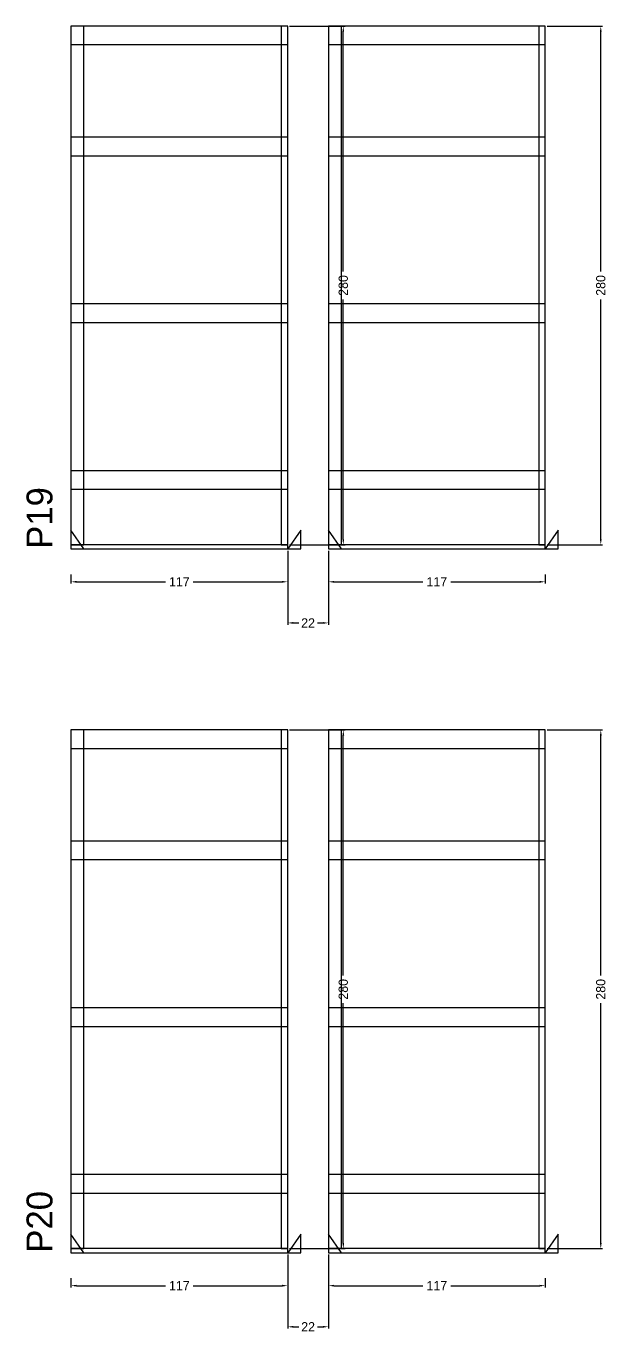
# Model space of a CAD drawing. Header units: centimetres. Extents: x -13000 to 4299, y -7226 to 295.
# Drawn here: x 3976 to 4289, y -6883 to -6178 of the extents above; entities that cross this region are included whole.
import ezdxf

# ---------------------------------------------------------------- set-up
doc = ezdxf.new("R2010")
doc.units = ezdxf.units.CM
for name, color, linetype in [('COTA', 241, 'Continuous'), ('NOMENCLATURA', 7, 'Continuous'), ('SARR_2.2x10', 60, 'Continuous'), ('SARR_2.2x7', 40, 'Continuous'), ('SARR_3.5x7', 81, 'Continuous')]:
    doc.layers.add(name, color=color, linetype=linetype)
doc.dimstyles.new('PAINEL-NOVA', dxfattribs={"dimtxt": 5, "dimasz": 3, "dimexe": 1, "dimexo": 1, "dimgap": 1, "dimtad": 1, "dimcen": 2.5, "dimazin": 3, "dimtfac": 1, "dimtmove": 0, "dimatfit": 3})

# ---------------------------------------------------------------- blocks, each defined once
blk = doc.blocks.new('_CLOSEDFILLED')
at = {"color": 0, "linetype": 'BYBLOCK'}
blk.add_solid([(-1, 0.16), (0, 0), (-1, -0.16)], dxfattribs=at)
blk = doc.blocks.new('*D599')
for p, q in [((4000, -6473.8), (4000, -6478.8)), ((4117, -6473.8), (4117, -6478.8)), ((4003, -6477.8), (4051, -6477.8)), ((4066, -6477.8), (4114, -6477.8))]:
    blk.add_line(p, q)
at = {"layer": 'Defpoints'}
for p in [(4000, -6472.8), (4117, -6472.8), (4000, -6477.8)]:
    blk.add_point(p, dxfattribs=at)
at = {"layer": 'SARR_2.2x10', "xscale": 3, "yscale": 3, "rotation": 180}
blk.add_blockref('_CLOSEDFILLED', (4000, -6477.8), dxfattribs=at)
at = {"layer": 'SARR_2.2x10', "xscale": 3, "yscale": 3}
blk.add_blockref('_CLOSEDFILLED', (4117, -6477.8), dxfattribs=at)
at = {"layer": 'SARR_2.2x10', "insert": (4058.5, -6477.8), "char_height": 5, "attachment_point": 5}
blk.add_mtext('117', dxfattribs=at)
blk = doc.blocks.new('*D600')
for p, q in [((4118, -6177.8), (4148, -6177.8)), ((4147, -6310.3), (4147, -6180.8)), ((4147, -6454.8), (4147, -6325.3)), ((4118, -6457.8), (4148, -6457.8))]:
    blk.add_line(p, q)
at = {"layer": 'Defpoints'}
for p in [(4117, -6177.8), (4117, -6457.8), (4147, -6457.8)]:
    blk.add_point(p, dxfattribs=at)
at = {"layer": 'SARR_2.2x10', "xscale": 3, "yscale": 3}
for p, rotation in [((4147, -6177.8), 90), ((4147, -6457.8), 270)]:
    blk.add_blockref('_CLOSEDFILLED', p, dxfattribs=dict(at, rotation=rotation))
at = {"layer": 'SARR_2.2x10', "insert": (4147, -6317.8), "char_height": 5, "attachment_point": 5, "rotation": 90}
blk.add_mtext('280', dxfattribs=at)
blk = doc.blocks.new('GRA-E')
at = {"layer": 'SARR_2.2x7'}
blk.add_lwpolyline([(0, 0), (7, 0), (0, 10)], close=True, dxfattribs=at)
blk = doc.blocks.new('GRA-D')
at = {"layer": 'SARR_2.2x7'}
blk.add_lwpolyline([(0, 0), (7, 0), (7, 10)], close=True, dxfattribs=at)
blk = doc.blocks.new('*D601')
for p, q in [((4139, -6473.8), (4139, -6478.8)), ((4256, -6473.8), (4256, -6478.8)), ((4142, -6477.8), (4190, -6477.8)), ((4205, -6477.8), (4253, -6477.8))]:
    blk.add_line(p, q)
at = {"layer": 'Defpoints'}
for p in [(4139, -6472.8), (4256, -6472.8), (4139, -6477.8)]:
    blk.add_point(p, dxfattribs=at)
at = {"layer": 'SARR_2.2x10', "xscale": 3, "yscale": 3, "rotation": 180}
blk.add_blockref('_CLOSEDFILLED', (4139, -6477.8), dxfattribs=at)
at = {"layer": 'SARR_2.2x10', "xscale": 3, "yscale": 3}
blk.add_blockref('_CLOSEDFILLED', (4256, -6477.8), dxfattribs=at)
at = {"layer": 'SARR_2.2x10', "insert": (4197.5, -6477.8), "char_height": 5, "attachment_point": 5}
blk.add_mtext('117', dxfattribs=at)
blk = doc.blocks.new('*D602')
for p, q in [((4257, -6177.8), (4287, -6177.8)), ((4286, -6310.3), (4286, -6180.8)), ((4286, -6454.8), (4286, -6325.3)), ((4257, -6457.8), (4287, -6457.8))]:
    blk.add_line(p, q)
at = {"layer": 'Defpoints'}
for p in [(4256, -6177.8), (4256, -6457.8), (4286, -6457.8)]:
    blk.add_point(p, dxfattribs=at)
at = {"layer": 'SARR_2.2x10', "xscale": 3, "yscale": 3}
for p, rotation in [((4286, -6177.8), 90), ((4286, -6457.8), 270)]:
    blk.add_blockref('_CLOSEDFILLED', p, dxfattribs=dict(at, rotation=rotation))
at = {"layer": 'SARR_2.2x10', "insert": (4286, -6317.8), "char_height": 5, "attachment_point": 5, "rotation": 90}
blk.add_mtext('280', dxfattribs=at)
blk = doc.blocks.new('*D603')
for p, q in [((4257, -6177.8), (4287, -6177.8)), ((4286, -6310.3), (4286, -6180.8)), ((4286, -6454.8), (4286, -6325.3)), ((4257, -6457.8), (4287, -6457.8))]:
    blk.add_line(p, q)
at = {"layer": 'Defpoints'}
for p in [(4256, -6177.8), (4256, -6457.8), (4286, -6457.8)]:
    blk.add_point(p, dxfattribs=at)
at = {"layer": 'SARR_2.2x10', "xscale": 3, "yscale": 3}
for p, rotation in [((4286, -6177.8), 90), ((4286, -6457.8), 270)]:
    blk.add_blockref('_CLOSEDFILLED', p, dxfattribs=dict(at, rotation=rotation))
at = {"layer": 'SARR_2.2x10', "insert": (4286, -6317.8), "char_height": 5, "attachment_point": 5, "rotation": 90}
blk.add_mtext('280', dxfattribs=at)
blk = doc.blocks.new('*D604')
for p, q in [((4257, -6177.8), (4287, -6177.8)), ((4286, -6310.3), (4286, -6180.8)), ((4286, -6454.8), (4286, -6325.3)), ((4257, -6457.8), (4287, -6457.8))]:
    blk.add_line(p, q)
at = {"layer": 'Defpoints'}
for p in [(4256, -6177.8), (4256, -6457.8), (4286, -6457.8)]:
    blk.add_point(p, dxfattribs=at)
at = {"layer": 'SARR_2.2x10', "xscale": 3, "yscale": 3}
for p, rotation in [((4286, -6177.8), 90), ((4286, -6457.8), 270)]:
    blk.add_blockref('_CLOSEDFILLED', p, dxfattribs=dict(at, rotation=rotation))
at = {"layer": 'SARR_2.2x10', "insert": (4286, -6317.8), "char_height": 5, "attachment_point": 5, "rotation": 90}
blk.add_mtext('280', dxfattribs=at)
blk = doc.blocks.new('*D605')
for p, q in [((4257, -6177.8), (4287, -6177.8)), ((4286, -6310.3), (4286, -6180.8)), ((4286, -6454.8), (4286, -6325.3)), ((4257, -6457.8), (4287, -6457.8))]:
    blk.add_line(p, q)
at = {"layer": 'Defpoints'}
for p in [(4256, -6177.8), (4256, -6457.8), (4286, -6457.8)]:
    blk.add_point(p, dxfattribs=at)
at = {"layer": 'SARR_2.2x10', "xscale": 3, "yscale": 3}
for p, rotation in [((4286, -6177.8), 90), ((4286, -6457.8), 270)]:
    blk.add_blockref('_CLOSEDFILLED', p, dxfattribs=dict(at, rotation=rotation))
at = {"layer": 'SARR_2.2x10', "insert": (4286, -6317.8), "char_height": 5, "attachment_point": 5, "rotation": 90}
blk.add_mtext('280', dxfattribs=at)
blk = doc.blocks.new('*D606')
for p, q in [((4257, -6177.8), (4287, -6177.8)), ((4286, -6310.3), (4286, -6180.8)), ((4286, -6454.8), (4286, -6325.3)), ((4257, -6457.8), (4287, -6457.8))]:
    blk.add_line(p, q)
at = {"layer": 'Defpoints'}
for p in [(4256, -6177.8), (4256, -6457.8), (4286, -6457.8)]:
    blk.add_point(p, dxfattribs=at)
at = {"layer": 'SARR_2.2x10', "xscale": 3, "yscale": 3}
for p, rotation in [((4286, -6177.8), 90), ((4286, -6457.8), 270)]:
    blk.add_blockref('_CLOSEDFILLED', p, dxfattribs=dict(at, rotation=rotation))
at = {"layer": 'SARR_2.2x10', "insert": (4286, -6317.8), "char_height": 5, "attachment_point": 5, "rotation": 90}
blk.add_mtext('280', dxfattribs=at)
blk = doc.blocks.new('*D607')
for p, q in [((4257, -6177.8), (4287, -6177.8)), ((4286, -6310.3), (4286, -6180.8)), ((4286, -6454.8), (4286, -6325.3)), ((4257, -6457.8), (4287, -6457.8))]:
    blk.add_line(p, q)
at = {"layer": 'Defpoints'}
for p in [(4256, -6177.8), (4256, -6457.8), (4286, -6457.8)]:
    blk.add_point(p, dxfattribs=at)
at = {"layer": 'SARR_2.2x10', "xscale": 3, "yscale": 3}
for p, rotation in [((4286, -6177.8), 90), ((4286, -6457.8), 270)]:
    blk.add_blockref('_CLOSEDFILLED', p, dxfattribs=dict(at, rotation=rotation))
at = {"layer": 'SARR_2.2x10', "insert": (4286, -6317.8), "char_height": 5, "attachment_point": 5, "rotation": 90}
blk.add_mtext('280', dxfattribs=at)
blk = doc.blocks.new('*D608')
for p, q in [((4257, -6177.8), (4287, -6177.8)), ((4286, -6310.3), (4286, -6180.8)), ((4286, -6454.8), (4286, -6325.3)), ((4257, -6457.8), (4287, -6457.8))]:
    blk.add_line(p, q)
at = {"layer": 'Defpoints'}
for p in [(4256, -6177.8), (4256, -6457.8), (4286, -6457.8)]:
    blk.add_point(p, dxfattribs=at)
at = {"layer": 'SARR_2.2x10', "xscale": 3, "yscale": 3}
for p, rotation in [((4286, -6177.8), 90), ((4286, -6457.8), 270)]:
    blk.add_blockref('_CLOSEDFILLED', p, dxfattribs=dict(at, rotation=rotation))
at = {"layer": 'SARR_2.2x10', "insert": (4286, -6317.8), "char_height": 5, "attachment_point": 5, "rotation": 90}
blk.add_mtext('280', dxfattribs=at)
blk = doc.blocks.new('*D609')
for p, q in [((4257, -6177.8), (4287, -6177.8)), ((4286, -6310.3), (4286, -6180.8)), ((4286, -6454.8), (4286, -6325.3)), ((4257, -6457.8), (4287, -6457.8))]:
    blk.add_line(p, q)
at = {"layer": 'Defpoints'}
for p in [(4256, -6177.8), (4256, -6457.8), (4286, -6457.8)]:
    blk.add_point(p, dxfattribs=at)
at = {"layer": 'SARR_2.2x10', "xscale": 3, "yscale": 3}
for p, rotation in [((4286, -6177.8), 90), ((4286, -6457.8), 270)]:
    blk.add_blockref('_CLOSEDFILLED', p, dxfattribs=dict(at, rotation=rotation))
at = {"layer": 'SARR_2.2x10', "insert": (4286, -6317.8), "char_height": 5, "attachment_point": 5, "rotation": 90}
blk.add_mtext('280', dxfattribs=at)
blk = doc.blocks.new('*D610')
for p, q in [((4257, -6177.8), (4287, -6177.8)), ((4286, -6310.3), (4286, -6180.8)), ((4286, -6454.8), (4286, -6325.3)), ((4257, -6457.8), (4287, -6457.8))]:
    blk.add_line(p, q)
at = {"layer": 'Defpoints'}
for p in [(4256, -6177.8), (4256, -6457.8), (4286, -6457.8)]:
    blk.add_point(p, dxfattribs=at)
at = {"layer": 'SARR_2.2x10', "xscale": 3, "yscale": 3}
for p, rotation in [((4286, -6177.8), 90), ((4286, -6457.8), 270)]:
    blk.add_blockref('_CLOSEDFILLED', p, dxfattribs=dict(at, rotation=rotation))
at = {"layer": 'SARR_2.2x10', "insert": (4286, -6317.8), "char_height": 5, "attachment_point": 5, "rotation": 90}
blk.add_mtext('280', dxfattribs=at)
blk = doc.blocks.new('*D611')
for p, q in [((4257, -6177.8), (4287, -6177.8)), ((4286, -6310.3), (4286, -6180.8)), ((4286, -6454.8), (4286, -6325.3)), ((4257, -6457.8), (4287, -6457.8))]:
    blk.add_line(p, q)
at = {"layer": 'Defpoints'}
for p in [(4256, -6177.8), (4256, -6457.8), (4286, -6457.8)]:
    blk.add_point(p, dxfattribs=at)
at = {"layer": 'SARR_2.2x10', "xscale": 3, "yscale": 3}
for p, rotation in [((4286, -6177.8), 90), ((4286, -6457.8), 270)]:
    blk.add_blockref('_CLOSEDFILLED', p, dxfattribs=dict(at, rotation=rotation))
at = {"layer": 'SARR_2.2x10', "insert": (4286, -6317.8), "char_height": 5, "attachment_point": 5, "rotation": 90}
blk.add_mtext('280', dxfattribs=at)
blk = doc.blocks.new('*D612')
for p, q in [((4117, -6461), (4117, -6501)), ((4139, -6461), (4139, -6501)), ((4120, -6500), (4123, -6500)), ((4133, -6500), (4136, -6500))]:
    blk.add_line(p, q)
at = {"layer": 'Defpoints'}
for p in [(4117, -6460), (4139, -6460), (4117, -6500)]:
    blk.add_point(p, dxfattribs=at)
at = {"layer": 'COTA', "xscale": 3, "yscale": 3, "rotation": 180}
blk.add_blockref('_CLOSEDFILLED', (4117, -6500), dxfattribs=at)
at = {"layer": 'COTA', "xscale": 3, "yscale": 3}
blk.add_blockref('_CLOSEDFILLED', (4139, -6500), dxfattribs=at)
at = {"layer": 'COTA', "insert": (4128, -6500), "char_height": 5, "attachment_point": 5}
blk.add_mtext('22', dxfattribs=at)
blk = doc.blocks.new('*D633')
for p, q in [((4000, -6853.8), (4000, -6858.8)), ((4117, -6853.8), (4117, -6858.8)), ((4003, -6857.8), (4051, -6857.8)), ((4066, -6857.8), (4114, -6857.8))]:
    blk.add_line(p, q)
at = {"layer": 'Defpoints'}
for p in [(4000, -6852.8), (4117, -6852.8), (4000, -6857.8)]:
    blk.add_point(p, dxfattribs=at)
at = {"layer": 'SARR_2.2x10', "xscale": 3, "yscale": 3, "rotation": 180}
blk.add_blockref('_CLOSEDFILLED', (4000, -6857.8), dxfattribs=at)
at = {"layer": 'SARR_2.2x10', "xscale": 3, "yscale": 3}
blk.add_blockref('_CLOSEDFILLED', (4117, -6857.8), dxfattribs=at)
at = {"layer": 'SARR_2.2x10', "insert": (4058.5, -6857.8), "char_height": 5, "attachment_point": 5}
blk.add_mtext('117', dxfattribs=at)
blk = doc.blocks.new('*D634')
for p, q in [((4118, -6557.8), (4148, -6557.8)), ((4147, -6690.3), (4147, -6560.8)), ((4147, -6834.8), (4147, -6705.3)), ((4118, -6837.8), (4148, -6837.8))]:
    blk.add_line(p, q)
at = {"layer": 'Defpoints'}
for p in [(4117, -6557.8), (4117, -6837.8), (4147, -6837.8)]:
    blk.add_point(p, dxfattribs=at)
at = {"layer": 'SARR_2.2x10', "xscale": 3, "yscale": 3}
for p, rotation in [((4147, -6557.8), 90), ((4147, -6837.8), 270)]:
    blk.add_blockref('_CLOSEDFILLED', p, dxfattribs=dict(at, rotation=rotation))
at = {"layer": 'SARR_2.2x10', "insert": (4147, -6697.8), "char_height": 5, "attachment_point": 5, "rotation": 90}
blk.add_mtext('280', dxfattribs=at)
blk = doc.blocks.new('*D635')
for p, q in [((4139, -6853.8), (4139, -6858.8)), ((4256, -6853.8), (4256, -6858.8)), ((4142, -6857.8), (4190, -6857.8)), ((4205, -6857.8), (4253, -6857.8))]:
    blk.add_line(p, q)
at = {"layer": 'Defpoints'}
for p in [(4139, -6852.8), (4256, -6852.8), (4139, -6857.8)]:
    blk.add_point(p, dxfattribs=at)
at = {"layer": 'SARR_2.2x10', "xscale": 3, "yscale": 3, "rotation": 180}
blk.add_blockref('_CLOSEDFILLED', (4139, -6857.8), dxfattribs=at)
at = {"layer": 'SARR_2.2x10', "xscale": 3, "yscale": 3}
blk.add_blockref('_CLOSEDFILLED', (4256, -6857.8), dxfattribs=at)
at = {"layer": 'SARR_2.2x10', "insert": (4197.5, -6857.8), "char_height": 5, "attachment_point": 5}
blk.add_mtext('117', dxfattribs=at)
blk = doc.blocks.new('*D636')
for p, q in [((4257, -6557.8), (4287, -6557.8)), ((4286, -6690.3), (4286, -6560.8)), ((4286, -6834.8), (4286, -6705.3)), ((4257, -6837.8), (4287, -6837.8))]:
    blk.add_line(p, q)
at = {"layer": 'Defpoints'}
for p in [(4256, -6557.8), (4256, -6837.8), (4286, -6837.8)]:
    blk.add_point(p, dxfattribs=at)
at = {"layer": 'SARR_2.2x10', "xscale": 3, "yscale": 3}
for p, rotation in [((4286, -6557.8), 90), ((4286, -6837.8), 270)]:
    blk.add_blockref('_CLOSEDFILLED', p, dxfattribs=dict(at, rotation=rotation))
at = {"layer": 'SARR_2.2x10', "insert": (4286, -6697.8), "char_height": 5, "attachment_point": 5, "rotation": 90}
blk.add_mtext('280', dxfattribs=at)
blk = doc.blocks.new('*D637')
for p, q in [((4257, -6557.8), (4287, -6557.8)), ((4286, -6690.3), (4286, -6560.8)), ((4286, -6834.8), (4286, -6705.3)), ((4257, -6837.8), (4287, -6837.8))]:
    blk.add_line(p, q)
at = {"layer": 'Defpoints'}
for p in [(4256, -6557.8), (4256, -6837.8), (4286, -6837.8)]:
    blk.add_point(p, dxfattribs=at)
at = {"layer": 'SARR_2.2x10', "xscale": 3, "yscale": 3}
for p, rotation in [((4286, -6557.8), 90), ((4286, -6837.8), 270)]:
    blk.add_blockref('_CLOSEDFILLED', p, dxfattribs=dict(at, rotation=rotation))
at = {"layer": 'SARR_2.2x10', "insert": (4286, -6697.8), "char_height": 5, "attachment_point": 5, "rotation": 90}
blk.add_mtext('280', dxfattribs=at)
blk = doc.blocks.new('*D638')
for p, q in [((4257, -6557.8), (4287, -6557.8)), ((4286, -6690.3), (4286, -6560.8)), ((4286, -6834.8), (4286, -6705.3)), ((4257, -6837.8), (4287, -6837.8))]:
    blk.add_line(p, q)
at = {"layer": 'Defpoints'}
for p in [(4256, -6557.8), (4256, -6837.8), (4286, -6837.8)]:
    blk.add_point(p, dxfattribs=at)
at = {"layer": 'SARR_2.2x10', "xscale": 3, "yscale": 3}
for p, rotation in [((4286, -6557.8), 90), ((4286, -6837.8), 270)]:
    blk.add_blockref('_CLOSEDFILLED', p, dxfattribs=dict(at, rotation=rotation))
at = {"layer": 'SARR_2.2x10', "insert": (4286, -6697.8), "char_height": 5, "attachment_point": 5, "rotation": 90}
blk.add_mtext('280', dxfattribs=at)
blk = doc.blocks.new('*D639')
for p, q in [((4257, -6557.8), (4287, -6557.8)), ((4286, -6690.3), (4286, -6560.8)), ((4286, -6834.8), (4286, -6705.3)), ((4257, -6837.8), (4287, -6837.8))]:
    blk.add_line(p, q)
at = {"layer": 'Defpoints'}
for p in [(4256, -6557.8), (4256, -6837.8), (4286, -6837.8)]:
    blk.add_point(p, dxfattribs=at)
at = {"layer": 'SARR_2.2x10', "xscale": 3, "yscale": 3}
for p, rotation in [((4286, -6557.8), 90), ((4286, -6837.8), 270)]:
    blk.add_blockref('_CLOSEDFILLED', p, dxfattribs=dict(at, rotation=rotation))
at = {"layer": 'SARR_2.2x10', "insert": (4286, -6697.8), "char_height": 5, "attachment_point": 5, "rotation": 90}
blk.add_mtext('280', dxfattribs=at)
blk = doc.blocks.new('*D640')
for p, q in [((4257, -6557.8), (4287, -6557.8)), ((4286, -6690.3), (4286, -6560.8)), ((4286, -6834.8), (4286, -6705.3)), ((4257, -6837.8), (4287, -6837.8))]:
    blk.add_line(p, q)
at = {"layer": 'Defpoints'}
for p in [(4256, -6557.8), (4256, -6837.8), (4286, -6837.8)]:
    blk.add_point(p, dxfattribs=at)
at = {"layer": 'SARR_2.2x10', "xscale": 3, "yscale": 3}
for p, rotation in [((4286, -6557.8), 90), ((4286, -6837.8), 270)]:
    blk.add_blockref('_CLOSEDFILLED', p, dxfattribs=dict(at, rotation=rotation))
at = {"layer": 'SARR_2.2x10', "insert": (4286, -6697.8), "char_height": 5, "attachment_point": 5, "rotation": 90}
blk.add_mtext('280', dxfattribs=at)
blk = doc.blocks.new('*D641')
for p, q in [((4257, -6557.8), (4287, -6557.8)), ((4286, -6690.3), (4286, -6560.8)), ((4286, -6834.8), (4286, -6705.3)), ((4257, -6837.8), (4287, -6837.8))]:
    blk.add_line(p, q)
at = {"layer": 'Defpoints'}
for p in [(4256, -6557.8), (4256, -6837.8), (4286, -6837.8)]:
    blk.add_point(p, dxfattribs=at)
at = {"layer": 'SARR_2.2x10', "xscale": 3, "yscale": 3}
for p, rotation in [((4286, -6557.8), 90), ((4286, -6837.8), 270)]:
    blk.add_blockref('_CLOSEDFILLED', p, dxfattribs=dict(at, rotation=rotation))
at = {"layer": 'SARR_2.2x10', "insert": (4286, -6697.8), "char_height": 5, "attachment_point": 5, "rotation": 90}
blk.add_mtext('280', dxfattribs=at)
blk = doc.blocks.new('*D642')
for p, q in [((4257, -6557.8), (4287, -6557.8)), ((4286, -6690.3), (4286, -6560.8)), ((4286, -6834.8), (4286, -6705.3)), ((4257, -6837.8), (4287, -6837.8))]:
    blk.add_line(p, q)
at = {"layer": 'Defpoints'}
for p in [(4256, -6557.8), (4256, -6837.8), (4286, -6837.8)]:
    blk.add_point(p, dxfattribs=at)
at = {"layer": 'SARR_2.2x10', "xscale": 3, "yscale": 3}
for p, rotation in [((4286, -6557.8), 90), ((4286, -6837.8), 270)]:
    blk.add_blockref('_CLOSEDFILLED', p, dxfattribs=dict(at, rotation=rotation))
at = {"layer": 'SARR_2.2x10', "insert": (4286, -6697.8), "char_height": 5, "attachment_point": 5, "rotation": 90}
blk.add_mtext('280', dxfattribs=at)
blk = doc.blocks.new('*D643')
for p, q in [((4257, -6557.8), (4287, -6557.8)), ((4286, -6690.3), (4286, -6560.8)), ((4286, -6834.8), (4286, -6705.3)), ((4257, -6837.8), (4287, -6837.8))]:
    blk.add_line(p, q)
at = {"layer": 'Defpoints'}
for p in [(4256, -6557.8), (4256, -6837.8), (4286, -6837.8)]:
    blk.add_point(p, dxfattribs=at)
at = {"layer": 'SARR_2.2x10', "xscale": 3, "yscale": 3}
for p, rotation in [((4286, -6557.8), 90), ((4286, -6837.8), 270)]:
    blk.add_blockref('_CLOSEDFILLED', p, dxfattribs=dict(at, rotation=rotation))
at = {"layer": 'SARR_2.2x10', "insert": (4286, -6697.8), "char_height": 5, "attachment_point": 5, "rotation": 90}
blk.add_mtext('280', dxfattribs=at)
blk = doc.blocks.new('*D644')
for p, q in [((4257, -6557.8), (4287, -6557.8)), ((4286, -6690.3), (4286, -6560.8)), ((4286, -6834.8), (4286, -6705.3)), ((4257, -6837.8), (4287, -6837.8))]:
    blk.add_line(p, q)
at = {"layer": 'Defpoints'}
for p in [(4256, -6557.8), (4256, -6837.8), (4286, -6837.8)]:
    blk.add_point(p, dxfattribs=at)
at = {"layer": 'SARR_2.2x10', "xscale": 3, "yscale": 3}
for p, rotation in [((4286, -6557.8), 90), ((4286, -6837.8), 270)]:
    blk.add_blockref('_CLOSEDFILLED', p, dxfattribs=dict(at, rotation=rotation))
at = {"layer": 'SARR_2.2x10', "insert": (4286, -6697.8), "char_height": 5, "attachment_point": 5, "rotation": 90}
blk.add_mtext('280', dxfattribs=at)
blk = doc.blocks.new('*D645')
for p, q in [((4257, -6557.8), (4287, -6557.8)), ((4286, -6690.3), (4286, -6560.8)), ((4286, -6834.8), (4286, -6705.3)), ((4257, -6837.8), (4287, -6837.8))]:
    blk.add_line(p, q)
at = {"layer": 'Defpoints'}
for p in [(4256, -6557.8), (4256, -6837.8), (4286, -6837.8)]:
    blk.add_point(p, dxfattribs=at)
at = {"layer": 'SARR_2.2x10', "xscale": 3, "yscale": 3}
for p, rotation in [((4286, -6557.8), 90), ((4286, -6837.8), 270)]:
    blk.add_blockref('_CLOSEDFILLED', p, dxfattribs=dict(at, rotation=rotation))
at = {"layer": 'SARR_2.2x10', "insert": (4286, -6697.8), "char_height": 5, "attachment_point": 5, "rotation": 90}
blk.add_mtext('280', dxfattribs=at)
blk = doc.blocks.new('*D646')
for p, q in [((4117, -6841), (4117, -6881)), ((4139, -6841), (4139, -6881)), ((4120, -6880), (4123, -6880)), ((4133, -6880), (4136, -6880))]:
    blk.add_line(p, q)
at = {"layer": 'Defpoints'}
for p in [(4117, -6840), (4139, -6840), (4117, -6880)]:
    blk.add_point(p, dxfattribs=at)
at = {"layer": 'COTA', "xscale": 3, "yscale": 3, "rotation": 180}
blk.add_blockref('_CLOSEDFILLED', (4117, -6880), dxfattribs=at)
at = {"layer": 'COTA', "xscale": 3, "yscale": 3}
blk.add_blockref('_CLOSEDFILLED', (4139, -6880), dxfattribs=at)
at = {"layer": 'COTA', "insert": (4128, -6880), "char_height": 5, "attachment_point": 5}
blk.add_mtext('22', dxfattribs=at)

msp = doc.modelspace()

# ---------------------------------------------------------------- linework, layer by layer
at = {"layer": 'SARR_2.2x10'}
for p, q in [((4117, -6177.8), (4000, -6177.8)), ((4000, -6177.8), (4000, -6187.8)), ((4117, -6187.8), (4117, -6177.8)), ((4256, -6177.8), (4139, -6177.8)), ((4139, -6177.8), (4139, -6187.8)), ((4256, -6187.8), (4256, -6177.8)), ((4000, -6187.8), (4117, -6187.8)), ((4139, -6187.8), (4256, -6187.8)), ((4117, -6237.8), (4000, -6237.8)), ((4000, -6237.8), (4000, -6247.8)), ((4117, -6247.8), (4117, -6237.8)), ((4256, -6237.8), (4139, -6237.8)), ((4139, -6237.8), (4139, -6247.8)), ((4256, -6247.8), (4256, -6237.8)), ((4000, -6247.8), (4117, -6247.8)), ((4139, -6247.8), (4256, -6247.8)), ((4117, -6327.8), (4000, -6327.8)), ((4000, -6327.8), (4000, -6337.8)), ((4117, -6337.8), (4117, -6327.8)), ((4256, -6327.8), (4139, -6327.8)), ((4139, -6327.8), (4139, -6337.8)), ((4256, -6337.8), (4256, -6327.8)), ((4000, -6337.8), (4117, -6337.8)), ((4139, -6337.8), (4256, -6337.8)), ((4117, -6417.8), (4000, -6417.8)), ((4000, -6417.8), (4000, -6427.8)), ((4117, -6427.8), (4117, -6417.8)), ((4256, -6417.8), (4139, -6417.8)), ((4139, -6417.8), (4139, -6427.8)), ((4256, -6427.8), (4256, -6417.8)), ((4000, -6427.8), (4117, -6427.8)), ((4139, -6427.8), (4256, -6427.8)), ((4117, -6557.8), (4000, -6557.8)), ((4000, -6557.8), (4000, -6567.8)), ((4117, -6567.8), (4117, -6557.8)), ((4256, -6557.8), (4139, -6557.8)), ((4139, -6557.8), (4139, -6567.8)), ((4256, -6567.8), (4256, -6557.8)), ((4000, -6567.8), (4117, -6567.8)), ((4139, -6567.8), (4256, -6567.8)), ((4117, -6617.8), (4000, -6617.8)), ((4000, -6617.8), (4000, -6627.8)), ((4117, -6627.8), (4117, -6617.8)), ((4256, -6617.8), (4139, -6617.8)), ((4139, -6617.8), (4139, -6627.8)), ((4256, -6627.8), (4256, -6617.8)), ((4000, -6627.8), (4117, -6627.8)), ((4139, -6627.8), (4256, -6627.8)), ((4117, -6707.8), (4000, -6707.8)), ((4000, -6707.8), (4000, -6717.8)), ((4117, -6717.8), (4117, -6707.8)), ((4256, -6707.8), (4139, -6707.8)), ((4139, -6707.8), (4139, -6717.8)), ((4256, -6717.8), (4256, -6707.8)), ((4000, -6717.8), (4117, -6717.8)), ((4139, -6717.8), (4256, -6717.8)), ((4117, -6797.8), (4000, -6797.8)), ((4000, -6797.8), (4000, -6807.8)), ((4117, -6807.8), (4117, -6797.8)), ((4256, -6797.8), (4139, -6797.8)), ((4139, -6797.8), (4139, -6807.8)), ((4256, -6807.8), (4256, -6797.8)), ((4000, -6807.8), (4117, -6807.8)), ((4139, -6807.8), (4256, -6807.8))]:
    msp.add_line(p, q, dxfattribs=at)
at = {"layer": 'SARR_2.2x7'}
for p, q in [((4007, -6177.8), (4000, -6177.8)), ((4000, -6177.8), (4000, -6457.8)), ((4007, -6457.8), (4007, -6177.8)), ((4256, -6177.8), (4252.5, -6177.8)), ((4252.5, -6177.8), (4252.5, -6457.8)), ((4256, -6457.8), (4256, -6177.8)), ((4117, -6457.8), (4000, -6457.8)), ((4000, -6457.8), (4000, -6460)), ((4000, -6457.8), (4007, -6457.8)), ((4000, -6460), (4117, -6460)), ((4117, -6460), (4117, -6457.8)), ((4256, -6457.8), (4139, -6457.8)), ((4139, -6457.8), (4139, -6460)), ((4139, -6460), (4256, -6460)), ((4252.5, -6457.8), (4256, -6457.8)), ((4256, -6460), (4256, -6457.8)), ((4007, -6557.8), (4000, -6557.8)), ((4000, -6557.8), (4000, -6837.8)), ((4007, -6837.8), (4007, -6557.8)), ((4256, -6557.8), (4252.5, -6557.8)), ((4252.5, -6557.8), (4252.5, -6837.8)), ((4256, -6837.8), (4256, -6557.8)), ((4117, -6837.8), (4000, -6837.8)), ((4000, -6837.8), (4000, -6840)), ((4000, -6837.8), (4007, -6837.8)), ((4000, -6840), (4117, -6840)), ((4117, -6840), (4117, -6837.8)), ((4256, -6837.8), (4139, -6837.8)), ((4139, -6837.8), (4139, -6840)), ((4139, -6840), (4256, -6840)), ((4252.5, -6837.8), (4256, -6837.8)), ((4256, -6840), (4256, -6837.8))]:
    msp.add_line(p, q, dxfattribs=at)
at = {"layer": 'SARR_3.5x7'}
for p, q in [((4117, -6177.8), (4113.5, -6177.8)), ((4113.5, -6177.8), (4113.5, -6457.8)), ((4117, -6457.8), (4117, -6177.8)), ((4146, -6177.8), (4139, -6177.8)), ((4139, -6177.8), (4139, -6457.8)), ((4146, -6457.8), (4146, -6177.8)), ((4113.5, -6457.8), (4117, -6457.8)), ((4139, -6457.8), (4146, -6457.8)), ((4117, -6557.8), (4113.5, -6557.8)), ((4113.5, -6557.8), (4113.5, -6837.8)), ((4117, -6837.8), (4117, -6557.8)), ((4146, -6557.8), (4139, -6557.8)), ((4139, -6557.8), (4139, -6837.8)), ((4146, -6837.8), (4146, -6557.8)), ((4113.5, -6837.8), (4117, -6837.8)), ((4139, -6837.8), (4146, -6837.8))]:
    msp.add_line(p, q, dxfattribs=at)

# ---------------------------------------------------------------- block references
at = {"layer": 'SARR_2.2x7'}
for name, p in [('GRA-E', (4000, -6460)), ('GRA-D', (4117, -6460)), ('GRA-E', (4139, -6460)), ('GRA-D', (4256, -6460)), ('GRA-E', (4000, -6840)), ('GRA-D', (4117, -6840)), ('GRA-E', (4139, -6840)), ('GRA-D', (4256, -6840))]:
    msp.add_blockref(name, p, dxfattribs=at)

# ---------------------------------------------------------------- texts
at = {"layer": 'NOMENCLATURA'}
for s, p in [('P19', (3990, -6460)), ('P20', (3990, -6840))]:
    msp.add_text(s, height=14, rotation=90, dxfattribs=at).set_placement(p)

# ---------------------------------------------------------------- dimensions: what is measured, and where the dimension line sits
at = {"layer": 'COTA'}
for base, p1, p2, picture, middle in [((4117, -6500), (4117, -6460), (4139, -6460), '*D612', (4128, -6500)), ((4117, -6880), (4117, -6840), (4139, -6840), '*D646', (4128, -6880))]:
    dim = msp.add_linear_dim(base=base, p1=p1, p2=p2, dimstyle='PAINEL-NOVA', dxfattribs=at)
    dim.commit()
    dim.dimension.update_dxf_attribs({"geometry": picture, "text_midpoint": middle})
at = {"layer": 'SARR_2.2x10'}
for base, p1, p2, picture, middle in [((4147, -6457.8), (4117, -6457.8), (4117, -6177.8), '*D600', (4147, -6317.8)), ((4286, -6457.8), (4256, -6457.8), (4256, -6177.8), '*D602', (4286, -6317.8)), ((4286, -6457.8), (4256, -6457.8), (4256, -6177.8), '*D603', (4286, -6317.8)), ((4286, -6457.8), (4256, -6457.8), (4256, -6177.8), '*D604', (4286, -6317.8)), ((4286, -6457.8), (4256, -6457.8), (4256, -6177.8), '*D605', (4286, -6317.8)), ((4286, -6457.8), (4256, -6457.8), (4256, -6177.8), '*D606', (4286, -6317.8)), ((4286, -6457.8), (4256, -6457.8), (4256, -6177.8), '*D607', (4286, -6317.8)), ((4286, -6457.8), (4256, -6457.8), (4256, -6177.8), '*D608', (4286, -6317.8)), ((4286, -6457.8), (4256, -6457.8), (4256, -6177.8), '*D609', (4286, -6317.8)), ((4286, -6457.8), (4256, -6457.8), (4256, -6177.8), '*D610', (4286, -6317.8)), ((4286, -6457.8), (4256, -6457.8), (4256, -6177.8), '*D611', (4286, -6317.8)), ((4147, -6837.8), (4117, -6837.8), (4117, -6557.8), '*D634', (4147, -6697.8)), ((4286, -6837.8), (4256, -6837.8), (4256, -6557.8), '*D636', (4286, -6697.8)), ((4286, -6837.8), (4256, -6837.8), (4256, -6557.8), '*D637', (4286, -6697.8)), ((4286, -6837.8), (4256, -6837.8), (4256, -6557.8), '*D638', (4286, -6697.8)), ((4286, -6837.8), (4256, -6837.8), (4256, -6557.8), '*D639', (4286, -6697.8)), ((4286, -6837.8), (4256, -6837.8), (4256, -6557.8), '*D640', (4286, -6697.8)), ((4286, -6837.8), (4256, -6837.8), (4256, -6557.8), '*D641', (4286, -6697.8)), ((4286, -6837.8), (4256, -6837.8), (4256, -6557.8), '*D642', (4286, -6697.8)), ((4286, -6837.8), (4256, -6837.8), (4256, -6557.8), '*D643', (4286, -6697.8)), ((4286, -6837.8), (4256, -6837.8), (4256, -6557.8), '*D644', (4286, -6697.8)), ((4286, -6837.8), (4256, -6837.8), (4256, -6557.8), '*D645', (4286, -6697.8))]:
    dim = msp.add_linear_dim(base=base, p1=p1, p2=p2, angle=90, dimstyle='PAINEL-NOVA', dxfattribs=at)
    dim.commit()
    dim.dimension.update_dxf_attribs({"geometry": picture, "text_midpoint": middle})
for base, p1, p2, picture, middle in [((4000, -6477.8), (4000, -6472.8), (4117, -6472.8), '*D599', (4058.5, -6477.8)), ((4139, -6477.8), (4139, -6472.8), (4256, -6472.8), '*D601', (4197.5, -6477.8)), ((4000, -6857.8), (4000, -6852.8), (4117, -6852.8), '*D633', (4058.5, -6857.8)), ((4139, -6857.8), (4139, -6852.8), (4256, -6852.8), '*D635', (4197.5, -6857.8))]:
    dim = msp.add_linear_dim(base=base, p1=p1, p2=p2, dimstyle='PAINEL-NOVA', dxfattribs=at)
    dim.commit()
    dim.dimension.update_dxf_attribs({"geometry": picture, "text_midpoint": middle})

doc.saveas('drawing.dxf')
